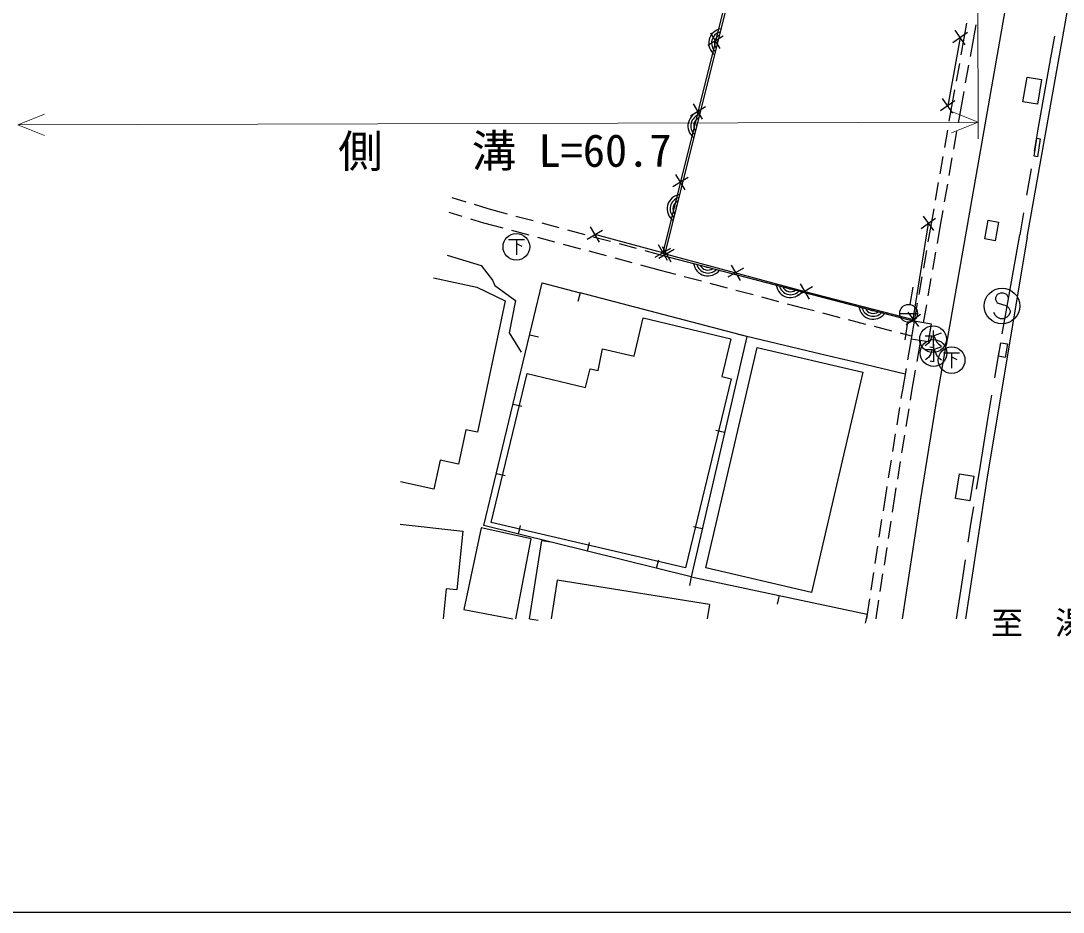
# Model space of a CAD drawing. Units: millimetres, scale not verified. Extents: x 40000 to 680000, y 20000 to 380000.
# Drawn here: x 94794 to 153360, y 205000 to 255055 of the extents above; entities that cross this region are included whole.
import ezdxf
from ezdxf.enums import TextEntityAlignment as Align

# ---------------------------------------------------------------- set-up
doc = ezdxf.new("R2010")
doc.units = ezdxf.units.MM
doc.header["$LTSCALE"] = 1000
for name, color, linetype, lineweight in [('M-BGD', 7, 'Continuous', 25), ('M-BGD-EXST', 7, 'Continuous', 25), ('M-BMK-OTRS', 5, 'Continuous', 25), ('M-STR-HTXT', 7, 'Continuous', 13), ('M-TTL-BAND', 7, 'Continuous', 25)]:
    doc.layers.add(name, color=color, linetype=linetype, lineweight=lineweight)
doc.styles.add('ＭＳ ゴシック', font='')
doc.styles.get('ＭＳ ゴシック').set_extended_font_data('MS Gothic')

msp = doc.modelspace()

# ---------------------------------------------------------------- linework, layer by layer
at = {"layer": 'M-BGD'}
for p, q in [((147932, 254922), (147787, 254075)), ((148445, 254832), (148299, 253984)), ((134255, 254188), (133399, 253672)), ((134085, 253502), (133569, 254358)), ((147979, 254399), (147157, 253830)), ((147853, 253704), (147284, 254526)), ((152869, 254203), (152653, 252978)), ((147568, 254115), (146872, 250283)), ((147787, 254075), (147617, 253143)), ((148299, 253984), (148129, 253052)), ((147528, 252651), (147349, 251667)), ((148040, 252560), (147861, 251576)), ((152653, 252978), (151942, 248980)), ((147157, 249872), (146588, 250694)), ((147260, 251175), (147091, 250243)), ((147772, 251084), (147603, 250152)), ((133271, 250223), (132415, 249707)), ((133101, 249537), (132585, 250393)), ((147283, 250567), (146461, 249998)), ((147091, 250243), (146946, 249415)), ((147603, 250152), (147458, 249325)), ((146860, 248923), (146688, 247938)), ((151942, 248980), (151728, 247731)), ((147372, 248833), (147200, 247848)), ((146601, 247445), (146429, 246460)), ((147113, 247355), (146941, 246370)), ((151559, 246745), (151306, 245267)), ((132287, 246258), (131431, 245742)), ((132117, 245572), (131601, 246428)), ((146343, 245968), (146171, 244983)), ((146855, 245878), (146683, 244892)), ((119016, 245136), (119790, 244899)), ((119591, 244071), (118852, 244297)), ((120268, 244752), (121041, 244515)), ((121041, 244515), (122129, 244224)), ((146085, 244490), (145940, 243663)), ((146597, 244400), (146452, 243573)), ((151137, 244281), (150923, 243032)), ((120807, 243697), (120069, 243924)), ((121903, 243404), (120807, 243697)), ((122612, 244094), (123578, 243836)), ((124061, 243707), (125027, 243448)), ((145384, 243385), (146192, 243973)), ((145494, 244083), (146082, 243274)), ((145940, 243663), (145763, 242648)), ((123352, 243016), (122386, 243275)), ((125510, 243319), (126476, 243060)), ((126619, 242803), (127484, 243304)), ((127302, 242621), (126801, 243486)), ((146452, 243573), (146276, 242560)), ((124801, 242629), (123835, 242887)), ((126250, 242241), (125284, 242499)), ((126959, 242931), (127925, 242673)), ((128408, 242544), (129374, 242285)), ((131126, 241603), (130624, 242468)), ((150150, 238712), (150923, 243032)), ((127699, 241853), (126733, 242112)), ((129857, 242156), (130944, 241865)), ((130442, 241785), (131307, 242286)), ((131504, 242208), (130637, 241709)), ((130822, 242392), (131320, 241525)), ((145678, 242155), (145507, 241170)), ((146190, 242067), (146019, 241082)), ((129148, 241465), (128182, 241724)), ((130728, 241043), (129631, 241336)), ((134707, 241342), (135205, 240475)), ((131591, 240815), (130728, 241043)), ((135390, 241158), (134523, 240660)), ((133041, 240431), (132074, 240687)), ((134491, 240048), (133524, 240303)), ((138587, 240290), (139096, 239429)), ((145421, 240678), (145250, 239692)), ((145933, 240589), (145762, 239604)), ((126221, 239778), (126093, 239295)), ((135593, 237336), (126221, 239778)), ((135941, 239665), (134975, 239920)), ((139272, 240114), (138411, 239605)), ((149652, 239680), (149562, 239499)), ((149834, 239771), (149652, 239680)), ((150016, 239771), (149834, 239771)), ((150198, 239680), (150016, 239771)), ((150289, 239499), (150198, 239680)), ((137392, 239281), (136425, 239537)), ((138738, 238925), (137875, 239153)), ((145164, 239200), (144988, 238185)), ((145677, 239111), (145500, 238097)), ((149562, 239499), (149562, 239408)), ((149562, 239408), (149652, 239226)), ((149652, 239226), (150198, 239044)), ((150198, 239044), (150289, 238953)), ((139372, 238761), (138738, 238925)), ((140824, 238386), (139856, 238636)), ((144532, 237998), (145341, 238586)), ((144642, 238696), (145230, 237887)), ((149562, 238499), (149471, 238680)), ((149652, 238408), (149562, 238499)), ((149834, 238317), (149652, 238408)), ((149939, 237481), (150150, 238712)), ((150198, 238408), (150016, 238317)), ((150289, 238499), (150198, 238408)), ((150289, 238953), (150380, 238771)), ((150380, 238680), (150289, 238499)), ((150380, 238771), (150380, 238680)), ((142277, 238011), (141308, 238261)), ((143729, 237635), (142761, 237886)), ((150016, 238317), (149834, 238317)), ((123387, 237418), (123873, 237301)), ((135593, 237336), (135106, 237449)), ((144847, 237347), (144213, 237510)), ((144823, 237206), (144618, 236019)), ((145336, 237119), (145131, 235933)), ((149518, 235016), (149771, 236495)), ((144533, 235526), (144329, 234339)), ((145046, 235440), (144842, 234253)), ((144329, 234339), (144248, 233841)), ((144842, 234253), (144762, 233758)), ((149138, 232800), (149349, 234031)), ((122451, 233529), (122937, 233412)), ((144169, 233347), (144010, 232360)), ((144682, 233264), (144523, 232277)), ((148658, 229724), (149138, 232800)), ((134339, 231933), (133852, 232046)), ((143930, 231866), (143771, 230879)), ((144444, 231783), (144285, 230796)), ((143692, 230385), (143533, 229398)), ((144205, 230302), (144046, 229315)), ((121514, 229641), (122000, 229524)), ((148498, 228754), (148658, 229724)), ((143453, 228905), (143373, 228406)), ((143966, 228821), (143886, 228325)), ((143373, 228406), (143238, 227538)), ((143886, 228325), (143752, 227458)), ((148176, 226797), (148336, 227767)), ((122752, 226232), (122872, 226718)), ((143162, 227043), (143009, 226055)), ((143676, 226964), (143523, 225976)), ((148022, 225783), (148176, 226797)), ((133086, 226530), (132599, 226643)), ((123374, 221478), (124072, 225872)), ((124072, 225872), (124566, 225793)), ((124072, 225872), (124566, 225793)), ((126634, 225271), (126755, 225756)), ((142933, 225561), (142780, 224573)), ((143447, 225481), (143294, 224493)), ((130517, 224309), (130637, 224794)), ((147719, 223781), (147873, 224794)), ((132460, 223828), (132356, 223339)), ((132460, 223828), (142340, 221727)), ((142704, 224079), (142551, 223090)), ((143218, 223999), (143065, 223011)), ((147366, 221478), (147719, 223781)), ((124938, 223636), (124595, 221478)), ((133482, 222279), (124938, 223636)), ((137400, 222778), (137296, 222289)), ((142474, 222596), (142340, 221727)), ((133482, 222279), (133355, 221478)), ((142988, 222517), (142854, 221649)), ((123374, 221478), (123868, 221399)), ((142340, 221727), (142236, 221238)), ((142340, 221727), (142236, 221238)), ((142340, 221727), (142303, 221478)), ((142854, 221649), (142829, 221478))]:
    msp.add_line(p, q, dxfattribs=at)
for points in [[(136958, 265902), (130944, 241865), (144988, 238185)], [(136779, 265824), (130875, 242035), (127051, 243053)], [(131071, 241959), (138841, 239859), (144936, 238292), (145788, 243679)], [(118752, 241899), (120661, 241311), (121293, 240498)], [(117982, 240624), (120418, 240096), (121999, 239337), (120444, 231959), (119801, 232096), (119382, 230163), (118358, 230385), (118005, 228758), (116126, 229165)], [(135593, 237336), (132459, 223828), (120809, 226713), (124092, 240345), (126221, 239778)], [(121293, 240498), (121435, 240193), (122580, 239353), (122227, 237539), (122913, 236448)], [(144479, 235210), (141828, 235844), (140210, 236226), (135593, 237336)], [(116111, 226798), (119631, 226391), (119287, 223102), (118692, 223162), (118515, 221478)], [(120654, 226577), (119692, 221995), (122435, 221478)], [(122610, 221478), (123463, 225959), (120654, 226577)]]:
    msp.add_lwpolyline(points, dxfattribs=at)
for points in [[(151104, 250505), (151336, 251898), (152147, 251763), (151915, 250370)], [(151915, 247427), (151736, 247453), (151881, 248463), (152061, 248437)], [(148959, 242813), (149142, 243860), (149730, 243758), (149547, 242710)], [(134691, 237189), (134176, 235079), (134711, 234954), (132144, 224331), (121212, 226886), (123235, 235250), (126526, 234467), (126789, 235521), (127231, 235418), (127478, 236643), (129250, 236229), (129769, 238375)], [(144988, 238185), (144823, 237206), (145797, 237042), (145961, 238021)], [(139220, 222946), (133284, 224328), (136167, 236705), (142102, 235323)], [(150107, 236151), (149727, 236217), (149859, 236981), (150239, 236915)], [(147536, 229624), (148344, 229491), (148115, 228103), (147306, 228237)]]:
    msp.add_lwpolyline(points, close=True, dxfattribs=at)
msp.add_circle((149925, 239044), 1000, dxfattribs=at)
for centre, radius, start, end in [((134254, 253808), 812, 98.57456, 233.33483), ((134254, 253808), 650, 104.69035, 227.21904), ((134254, 253808), 488, 115.82303, 216.08635), ((134254, 253808), 325, 150.01232, 181.89706), ((133089, 249151), 812, 98.57456, 233.33483), ((133089, 249151), 650, 104.69035, 227.21904), ((133089, 249151), 488, 115.82303, 216.08635), ((133089, 249151), 325, 150.01232, 181.89706), ((131924, 244495), 812, 98.57456, 233.33483), ((131924, 244495), 650, 104.69035, 227.21904), ((131924, 244495), 488, 115.82303, 216.08635), ((131924, 244495), 325, 150.01232, 181.89706), ((133402, 241544), 812, 187.93741, 322.69768), ((133402, 241544), 650, 194.0532, 316.58189), ((133402, 241544), 488, 205.18589, 305.44921), ((133402, 241544), 325, 239.37518, 271.25992), ((138045, 240327), 812, 187.93741, 322.69768), ((138045, 240327), 650, 194.0532, 316.58189), ((138045, 240327), 488, 205.18589, 305.44921), ((138045, 240327), 325, 239.37518, 271.25992), ((142688, 239111), 812, 187.93741, 322.69768), ((142688, 239111), 650, 194.0532, 316.58189), ((142688, 239111), 488, 205.18589, 305.44921), ((142688, 239111), 325, 239.37518, 271.25992)]:
    msp.add_arc(centre, radius, start, end, dxfattribs=at)
at = {"layer": 'M-BGD-EXST'}
for p, q in [((122186, 242775), (123086, 242775)), ((122636, 242775), (122636, 241913)), ((122636, 242550), (122936, 242400)), ((144761, 239121), (144930, 240106)), ((144177, 238628), (145177, 238628)), ((144606, 238133), (144466, 237143)), ((145598, 237367), (145973, 237367)), ((145973, 237367), (145898, 237142)), ((146048, 237667), (146048, 236692)), ((146498, 237517), (146085, 237367)), ((146085, 237367), (146235, 237030)), ((145785, 236955), (145598, 236805)), ((145898, 237142), (145785, 236955)), ((146048, 236692), (145860, 236730)), ((146078, 236889), (146078, 235914)), ((146528, 236739), (146115, 236589)), ((146235, 237030), (146348, 236917)), ((146348, 236917), (146498, 236805)), ((145628, 236589), (146003, 236589)), ((145815, 236176), (145628, 236026)), ((145928, 236364), (145815, 236176)), ((146003, 236589), (145928, 236364)), ((146115, 236589), (146265, 236251)), ((146265, 236251), (146378, 236139)), ((146378, 236139), (146528, 236026)), ((146645, 236413), (147545, 236413)), ((147095, 236413), (147095, 235551)), ((147095, 236188), (147395, 236038)), ((146078, 235914), (145890, 235951))]:
    msp.add_line(p, q, dxfattribs=at)
for centre, radius in [((122636, 242363), 750), ((144677, 238628), 500), ((146048, 237180), 750), ((146078, 236401), 750), ((147095, 236001), 750)]:
    msp.add_circle(centre, radius, dxfattribs=at)
at = {"layer": 'M-BMK-OTRS'}
for p, q in [((151342, 242906), (155598, 266861)), ((151598, 264224), (146786, 236846))]:
    msp.add_line(p, q, dxfattribs=at)
for points in [[(151342, 242906), (149108, 229563), (147872, 221478)], [(144325, 221478), (145348, 228095), (146302, 234010), (146786, 236846)]]:
    msp.add_lwpolyline(points, dxfattribs=at)
at = {"layer": 'M-STR-HTXT'}
for p, q in [((148545, 265391), (148594, 248427)), ((94625, 249213), (96124, 249817)), ((148591, 249368), (147089, 249964)), ((94625, 249213), (148591, 249368)), ((94625, 249213), (96127, 248617)), ((148591, 249368), (147093, 248764))]:
    msp.add_line(p, q, dxfattribs=at)
at = {"layer": 'M-TTL-BAND'}
msp.add_line((40000, 205000), (579000, 205000), dxfattribs=at)

# ---------------------------------------------------------------- texts
at = {"layer": 'M-BGD', "style": 'ＭＳ ゴシック'}
msp.add_text('至\u3000湯田', height=1320, dxfattribs=at).set_placement((152910, 220187), align=Align.BOTTOM_CENTER)
at = {"layer": 'M-STR-HTXT', "style": 'ＭＳ ゴシック'}
msp.add_text('側\u3000\u3000溝 L=60.7', height=1833, rotation=0.165, dxfattribs=at).set_placement((121996, 246292), align=Align.BOTTOM_CENTER)

doc.saveas('drawing.dxf')
